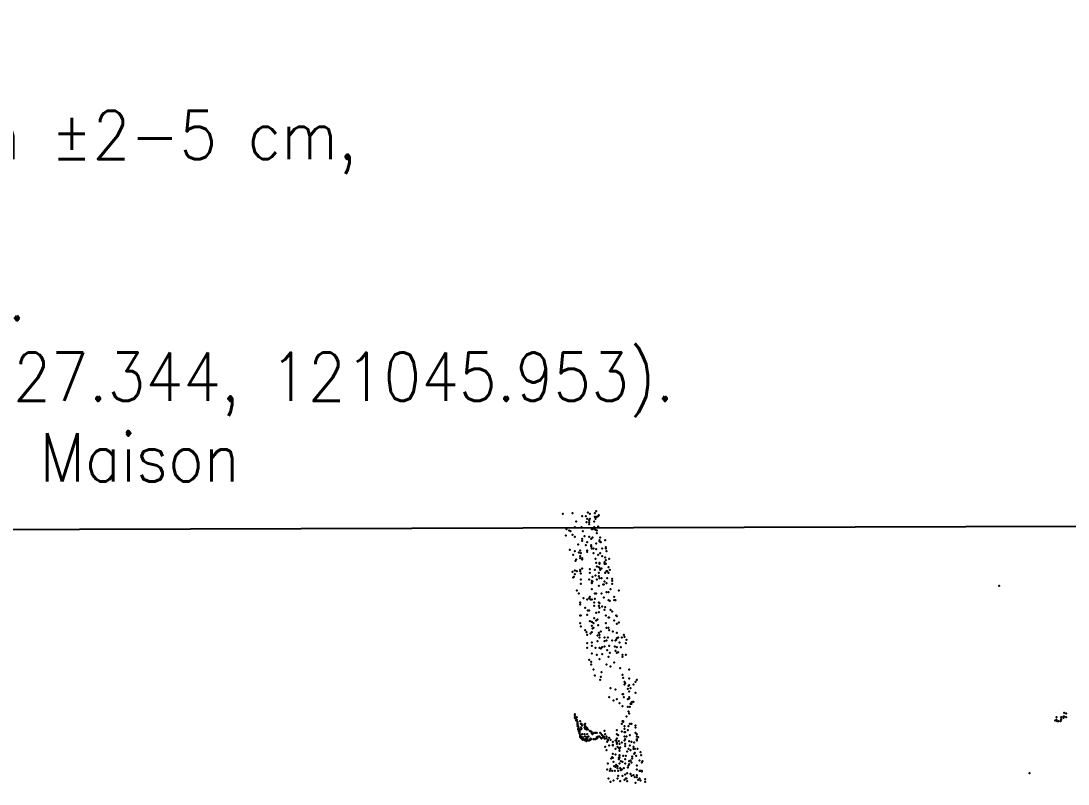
# Model space of a CAD drawing. Header units: metres. Extents: x -48 to 37.9, y -50 to 30.1.
# Drawn here: x -5.06 to 10.09, y 19.09 to 30.13 of the extents above; entities that cross this region are included whole.
import ezdxf

# ---------------------------------------------------------------- set-up
doc = ezdxf.new("R2010")
doc.units = ezdxf.units.M
for name, color, linetype in [('NAVVIS-EMPRISE', 5, 'Continuous'), ('NAVVIS-NUAGE-0', 8, 'Continuous'), ('NOTES', 7, 'Continuous')]:
    doc.layers.add(name, color=color, linetype=linetype)
doc.styles.add('textstyle3', font='')
doc.styles.get('textstyle3').set_extended_font_data('Standard')

msp = doc.modelspace()

# ---------------------------------------------------------------- linework, layer by layer
at = {"layer": 'NAVVIS-EMPRISE'}
msp.add_lwpolyline([(-9.023, 22.755), (-9.171, 20.393), (-9.272, 18.865), (-10.623, 18.802), (-7.693, 8.02), (4.997, 9.946), (28.397, 11.776), (28.011, 14.585), (25.189, 14.353), (24.594, 24.08), (11.824, 22.818), (-9.023, 22.755)], close=True, dxfattribs=at)
at = {"layer": 'NAVVIS-NUAGE-0'}
for p in [(3.266, 23.037), (2.786, 22.997), (2.926, 23.007), (2.976, 22.887), (3.066, 22.967), (3.116, 22.967), (3.126, 22.877), (3.136, 22.927), (3.146, 23.017), (3.166, 22.907), (3.166, 22.877), (3.176, 22.997), (3.176, 22.927), (3.236, 22.887), (3.246, 23.007), (3.246, 22.957), (3.256, 22.927), (3.266, 22.957), (3.276, 22.957), (3.296, 22.967), (3.306, 22.977), (2.836, 22.777), (2.876, 22.757), (2.896, 22.747), (2.956, 22.807), (3.056, 22.807), (3.076, 22.747), (3.166, 22.847), (3.206, 22.777), (3.216, 22.777), (3.236, 22.807), (3.246, 22.777), (3.256, 22.767), (3.276, 22.757), (3.296, 22.817), (2.826, 22.687), (2.926, 22.697), (2.956, 22.667), (3.066, 22.637), (3.066, 22.607), (3.096, 22.677), (3.136, 22.587), (3.166, 22.667), (3.196, 22.637), (3.216, 22.657), (3.276, 22.717), (3.316, 22.617), (3.316, 22.597), (3.326, 22.657), (3.336, 22.587), (3.396, 22.617), (2.886, 22.477), (2.956, 22.457), (3.006, 22.557), (3.016, 22.437), (3.036, 22.467), (3.046, 22.427), (3.116, 22.547), (3.136, 22.467), (3.136, 22.447), (3.196, 22.547), (3.196, 22.527), (3.206, 22.497), (3.226, 22.497), (3.226, 22.427), (3.266, 22.567), (3.266, 22.487), (3.326, 22.427), (3.356, 22.497), (3.406, 22.517), (3.406, 22.497), (3.416, 22.457), (2.936, 22.407), (2.966, 22.317), (2.976, 22.337), (3.036, 22.387), (3.036, 22.357), (3.066, 22.357), (3.066, 22.337), (3.256, 22.347), (3.266, 22.287), (3.296, 22.407), (3.316, 22.287), (3.316, 22.277), (3.356, 22.387), (3.386, 22.297), (3.386, 22.277), (3.396, 22.367), (3.406, 22.327), (3.406, 22.277), (3.456, 22.347), (2.926, 22.157), (2.956, 22.177), (2.956, 22.127), (2.986, 22.167), (3.036, 22.187), (3.036, 22.167), (3.046, 22.137), (3.066, 22.207), (3.176, 22.197), (3.176, 22.147), (3.246, 22.187), (3.276, 22.237), (3.306, 22.227), (3.306, 22.147), (3.326, 22.207), (3.326, 22.187), (3.346, 22.207), (3.396, 22.147), (3.416, 22.167), (3.426, 22.167), (3.446, 22.227), (3.446, 22.147), (3.466, 22.187), (2.936, 22.077), (2.946, 22.087), (3.046, 22.047), (3.046, 21.987), (3.166, 22.047), (3.206, 22.027), (3.206, 22.007), (3.206, 21.997), (3.216, 22.087), (3.216, 22.017), (3.256, 22.107), (3.276, 22.047), (3.306, 22.097), (3.316, 22.067), (3.346, 22.067), (3.366, 21.977), (3.376, 21.977), (3.386, 22.017), (3.416, 21.997), (3.426, 22.067), (3.496, 22.057), (3.496, 22.027), (3.496, 21.987), (2.986, 21.887), (3.016, 21.847), (3.206, 21.907), (3.246, 21.847), (3.266, 21.847), (3.306, 21.957), (3.346, 21.847), (3.416, 21.867), (3.446, 21.867), (3.476, 21.907), (3.596, 21.887), (9.096, 21.957), (3.036, 21.717), (3.036, 21.687), (3.086, 21.777), (3.136, 21.757), (3.136, 21.757), (3.166, 21.777), (3.176, 21.797), (3.186, 21.757), (3.206, 21.757), (3.236, 21.717), (3.236, 21.667), (3.246, 21.767), (3.306, 21.717), (3.306, 21.667), (3.316, 21.707), (3.376, 21.787), (3.446, 21.747), (3.466, 21.737), (3.526, 21.797), (3.526, 21.747), (3.546, 21.747), (3.036, 21.527), (3.046, 21.527), (3.106, 21.637), (3.136, 21.537), (3.146, 21.597), (3.166, 21.597), (3.266, 21.567), (3.306, 21.577), (3.316, 21.637), (3.356, 21.657), (3.386, 21.607), (3.396, 21.647), (3.406, 21.527), (3.476, 21.607), (3.496, 21.587), (3.556, 21.527), (3.566, 21.517), (3.036, 21.417), (3.046, 21.367), (3.176, 21.447), (3.206, 21.437), (3.206, 21.377), (3.226, 21.417), (3.236, 21.487), (3.266, 21.457), (3.286, 21.467), (3.296, 21.387), (3.406, 21.417), (3.446, 21.497), (3.456, 21.497), (3.526, 21.457), (3.566, 21.407), (3.596, 21.427), (3.106, 21.317), (3.126, 21.287), (3.136, 21.247), (3.186, 21.267), (3.206, 21.287), (3.216, 21.337), (3.226, 21.347), (3.286, 21.237), (3.306, 21.277), (3.316, 21.247), (3.336, 21.297), (3.416, 21.347), (3.446, 21.347), (3.456, 21.317), (3.506, 21.297), (3.566, 21.277), (3.666, 21.247), (3.676, 21.217), (3.136, 21.127), (3.206, 21.137), (3.206, 21.087), (3.286, 21.157), (3.316, 21.207), (3.356, 21.067), (3.386, 21.207), (3.386, 21.207), (3.386, 21.157), (3.386, 21.077), (3.416, 21.167), (3.436, 21.207), (3.456, 21.087), (3.496, 21.167), (3.536, 21.077), (3.546, 21.167), (3.556, 21.177), (3.566, 21.197), (3.566, 21.067), (3.586, 21.207), (3.606, 21.137), (3.626, 21.067), (3.636, 21.207), (3.696, 21.127), (3.706, 21.177), (3.136, 21.057), (3.206, 20.977), (3.256, 21.057), (3.276, 20.957), (3.316, 21.057), (3.336, 21.047), (3.356, 20.967), (3.426, 21.027), (3.446, 20.927), (3.466, 20.987), (3.546, 21.017), (3.566, 20.987), (3.586, 20.997), (3.646, 20.957), (3.646, 20.927), (3.696, 20.957), (3.166, 20.887), (3.196, 20.857), (3.196, 20.817), (3.316, 20.897), (3.416, 20.817), (3.476, 20.787), (3.526, 20.847), (3.616, 20.767), (3.226, 20.747), (3.246, 20.657), (3.336, 20.637), (3.346, 20.707), (3.646, 20.667), (3.656, 20.627), (3.746, 20.747), (3.746, 20.617), (3.326, 20.597), (3.476, 20.477), (3.546, 20.457), (3.676, 20.567), (3.676, 20.527), (3.686, 20.547), (3.726, 20.467), (3.736, 20.507), (3.746, 20.517), (3.766, 20.477), (3.806, 20.527), (3.836, 20.567), (3.856, 20.597), (3.456, 20.347), (3.566, 20.317), (3.646, 20.387), (3.656, 20.387), (3.666, 20.347), (3.726, 20.317), (3.746, 20.427), (3.746, 20.347), (3.746, 20.327), (3.836, 20.407), (3.516, 20.297), (3.606, 20.257), (3.646, 20.217), (3.726, 20.207), (3.756, 20.207), (3.766, 20.247), (3.776, 20.267), (3.776, 20.247), (3.786, 20.277), (3.806, 20.277), (2.956, 20.097), (2.956, 20.077), (2.956, 20.047), (2.966, 20.047), (2.966, 20.037), (2.966, 20.037), (2.976, 20.027), (2.976, 20.027), (2.976, 20.027), (2.976, 20.007), (2.986, 20.057), (2.986, 20.017), (3.706, 20.067), (3.736, 20.137), (3.746, 20.107), (9.906, 20.007), (9.926, 20.057), (9.926, 20.017), (9.996, 20.057), (9.996, 20.027), (9.996, 20.017), (10.026, 20.067), (10.026, 20.047), (10.036, 20.117), (10.036, 20.067), (10.066, 20.107), (10.066, 20.057), (2.996, 19.987), (2.996, 19.967), (2.996, 19.957), (2.996, 19.947), (2.996, 19.927), (2.996, 19.927), (3.006, 19.927), (3.006, 19.917), (3.006, 19.917), (3.006, 19.887), (3.006, 19.877), (3.016, 19.887), (3.016, 19.877), (3.016, 19.847), (3.026, 19.867), (3.026, 19.867), (3.026, 19.847), (3.036, 19.997), (3.036, 19.997), (3.046, 19.957), (3.046, 19.907), (3.046, 19.877), (3.056, 19.957), (3.056, 19.887), (3.066, 19.937), (3.096, 19.947), (3.096, 19.907), (3.106, 19.957), (3.106, 19.927), (3.106, 19.927), (3.106, 19.907), (3.106, 19.887), (3.116, 19.917), (3.126, 19.907), (3.126, 19.907), (3.126, 19.877), (3.136, 19.897), (3.146, 19.877), (3.176, 19.857), (3.186, 19.847), (3.196, 19.847), (3.386, 19.857), (3.566, 19.867), (3.636, 19.957), (3.636, 19.847), (3.646, 19.997), (3.656, 19.997), (3.656, 19.987), (3.676, 19.927), (3.676, 19.887), (3.726, 19.867), (3.736, 19.927), (3.736, 19.927), (3.756, 19.957), (3.776, 19.957), (3.776, 19.957), (3.836, 19.937), (3.836, 19.907), (9.936, 19.997), (9.956, 19.997), (9.986, 19.997), (3.026, 19.837), (3.026, 19.827), (3.026, 19.827), (3.026, 19.817), (3.026, 19.817), (3.036, 19.797), (3.036, 19.777), (3.036, 19.767), (3.046, 19.777), (3.046, 19.757), (3.056, 19.747), (3.066, 19.807), (3.066, 19.757), (3.066, 19.747), (3.066, 19.747), (3.066, 19.737), (3.066, 19.737), (3.076, 19.767), (3.076, 19.727), (3.086, 19.737), (3.096, 19.807), (3.096, 19.727), (3.106, 19.777), (3.106, 19.777), (3.106, 19.737), (3.106, 19.727), (3.106, 19.717), (3.116, 19.717), (3.116, 19.717), (3.126, 19.747), (3.126, 19.717), (3.126, 19.717), (3.126, 19.707), (3.136, 19.807), (3.136, 19.767), (3.136, 19.747), (3.136, 19.737), (3.156, 19.777), (3.156, 19.717), (3.166, 19.717), (3.176, 19.727), (3.186, 19.747), (3.186, 19.737), (3.186, 19.727), (3.196, 19.737), (3.206, 19.837), (3.206, 19.817), (3.216, 19.807), (3.226, 19.737), (3.236, 19.827), (3.246, 19.737), (3.256, 19.827), (3.256, 19.737), (3.266, 19.747), (3.266, 19.747), (3.276, 19.827), (3.276, 19.827), (3.276, 19.827), (3.276, 19.767), (3.276, 19.757), (3.276, 19.757), (3.276, 19.757), (3.276, 19.747), (3.276, 19.747), (3.276, 19.747), (3.286, 19.757), (3.286, 19.757), (3.296, 19.777), (3.316, 19.777), (3.326, 19.827), (3.336, 19.817), (3.336, 19.757), (3.346, 19.747), (3.356, 19.797), (3.366, 19.777), (3.366, 19.767), (3.376, 19.777), (3.386, 19.747), (3.396, 19.807), (3.406, 19.747), (3.416, 19.777), (3.416, 19.757), (3.426, 19.697), (3.426, 19.697), (3.436, 19.727), (3.436, 19.717), (3.456, 19.757), (3.456, 19.757), (3.476, 19.727), (3.506, 19.697), (3.546, 19.717), (3.556, 19.717), (3.566, 19.807), (3.566, 19.747), (3.586, 19.797), (3.596, 19.707), (3.676, 19.837), (3.676, 19.777), (3.676, 19.717), (3.686, 19.837), (3.686, 19.737), (3.706, 19.777), (3.746, 19.707), (3.756, 19.797), (3.776, 19.697), (3.836, 19.827), (3.856, 19.807), (3.856, 19.777), (3.856, 19.737), (3.856, 19.727), (3.856, 19.717), (3.876, 19.767), (3.396, 19.627), (3.416, 19.577), (3.456, 19.647), (3.506, 19.657), (3.506, 19.647), (3.546, 19.597), (3.566, 19.687), (3.566, 19.667), (3.576, 19.627), (3.596, 19.607), (3.606, 19.667), (3.606, 19.597), (3.606, 19.567), (3.616, 19.617), (3.636, 19.687), (3.686, 19.667), (3.686, 19.637), (3.686, 19.637), (3.716, 19.557), (3.736, 19.597), (3.756, 19.647), (3.766, 19.577), (3.806, 19.627), (3.806, 19.597), (3.816, 19.687), (3.826, 19.597), (3.866, 19.597), (3.906, 19.547), (3.486, 19.457), (3.496, 19.477), (3.506, 19.527), (3.506, 19.467), (3.516, 19.407), (3.546, 19.517), (3.596, 19.467), (3.596, 19.447), (3.606, 19.507), (3.606, 19.497), (3.606, 19.467), (3.626, 19.417), (3.646, 19.407), (3.656, 19.497), (3.686, 19.447), (3.696, 19.497), (3.746, 19.417), (3.766, 19.427), (3.776, 19.397), (3.786, 19.487), (3.786, 19.457), (3.816, 19.527), (3.826, 19.537), (3.846, 19.497), (3.896, 19.427), (3.916, 19.507), (3.926, 19.397), (3.936, 19.417), (3.426, 19.297), (3.436, 19.387), (3.466, 19.277), (3.476, 19.307), (3.496, 19.277), (3.526, 19.347), (3.536, 19.277), (3.546, 19.337), (3.556, 19.367), (3.576, 19.347), (3.576, 19.317), (3.586, 19.277), (3.606, 19.387), (3.616, 19.317), (3.626, 19.287), (3.636, 19.297), (3.666, 19.317), (3.686, 19.387), (3.716, 19.247), (3.726, 19.327), (3.736, 19.357), (3.746, 19.377), (3.856, 19.357), (3.856, 19.297), (3.896, 19.277), (3.906, 19.277), (3.926, 19.277), (3.926, 19.267), (9.536, 19.247), (3.446, 19.167), (3.476, 19.117), (3.516, 19.137), (3.576, 19.167), (3.586, 19.207), (3.616, 19.127), (3.646, 19.207), (3.676, 19.147), (3.686, 19.227), (3.696, 19.167), (3.706, 19.167), (3.716, 19.127), (3.766, 19.237), (3.776, 19.207), (3.776, 19.207), (3.806, 19.217), (3.826, 19.187), (3.836, 19.107), (3.856, 19.217), (3.856, 19.187), (3.876, 19.147), (3.896, 19.167), (3.906, 19.137), (3.976, 19.157), (3.976, 19.117)]:
    msp.add_point(p, dxfattribs=at)

# ---------------------------------------------------------------- texts
at = {"layer": 'NOTES', "insert": (-48, 30), "char_height": 0.7, "width": 52, "attachment_point": 1, "style": 'textstyle3'}
msp.add_mtext('PLAN +0 — SOURCE NAVVIS UNIQUEMENT (2026-06-11)\\PMurs: vectorisation du nuage de points NavVis IVION (ImmoPass), coupe +0.85..1.35 m, précision ±2-5 cm, axes dominants par bâtiment.\\PEmprises + aires: site model NavVis. Fond: orthophotos géoréférencées (calque NAVVIS-PLAN-0).\\PCadre: NavVis-local, métres; +Y = nord de grille Lambert 2008. 6190/Lambert = local + (117027.344, 121045.953).\\PAucune donnée géométre (6190) ni architecte (260608/PDF). Etat EXISTANT (ruine sans toiture). Maison principale: intérieur non capté à hauteur de coupe -> emprise seule.\\PDocument de travail — ne pas utiliser pour acte.', dxfattribs=at)

doc.saveas('drawing.dxf')
